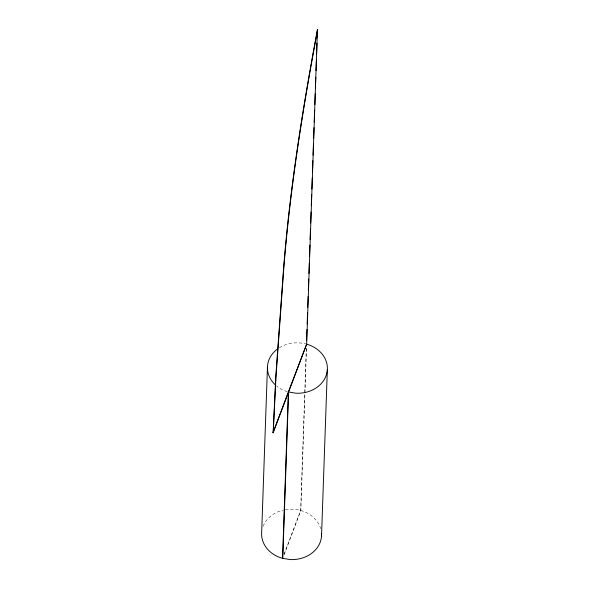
<?xml version="1.0" encoding="UTF-8"?>
<svg xmlns="http://www.w3.org/2000/svg" width="589" height="589" viewBox="0 0 589 589"><rect width="100%" height="100%" fill="white"/><g stroke="black" fill="none" stroke-linecap="round" stroke-linejoin="round"><path stroke-width="0.44" stroke-dasharray="2.94 2.21" d="M284.17 554.058L300.64 510.479L306.324 347.79M284.06 554.926L300.846 510.516L304.925 393.798M304.955 392.878L306.53 347.841M287.336 391.685A29.98 25.202 2 0 1 276.491 385.891M279.355 347.738A29.98 25.202 2 0 1 305.647 343.895M263.077 526.345A29.98 25.202 2 0 1 283.662 510.022M285.348 509.699A29.98 25.202 2 0 1 320.688 528.664"/><path stroke-width="0.88" d="M267.472 366.432L261.656 532.802A29.98 25.202 2 0 0 282.337 558.276L290.031 559.55A29.98 25.202 2 0 0 321.535 533.538M282.558 558.328L288.374 391.965L306.663 344.167A29.98 25.202 2 0 1 326.888 372.933A29.98 25.202 2 0 1 295.847 393.202L288.374 391.965M282.772 558.343L288.588 392.002M306.582 340.442L306.965 329.435M307.156 323.928L307.546 312.921M307.738 307.414L308.121 296.407M308.349 289.987L308.732 278.98M308.923 273.473L309.306 262.466M309.534 256.038L309.917 245.031M310.108 239.532L310.499 228.517M310.69 223.017L311.073 212.011M311.294 205.583L311.684 194.576M311.875 189.076L312.258 178.062M312.45 172.562L312.869 160.635M313.061 155.128L313.444 144.121M313.635 138.621L314.025 127.607M314.217 122.107L314.636 110.18M314.828 104.673L315.211 93.666M315.402 88.159L315.785 77.152M316.013 70.732L316.396 59.725M316.587 54.217L316.978 43.211M317.169 37.703L317.456 29.45L306.663 344.167L273.171 432.79L275.785 376.57L283.508 269.291C289.781 188.73 302.628 108.832 317.456 29.45M321.528 536.012L327.344 369.664M273.171 432.79L275.991 376.629L283.714 269.35C289.987 188.782 302.834 108.891 317.662 29.509M272.965 432.731L288.05 392.811M275.137 384.691A29.98 25.202 2 0 1 277.345 349.115"/></g></svg>
